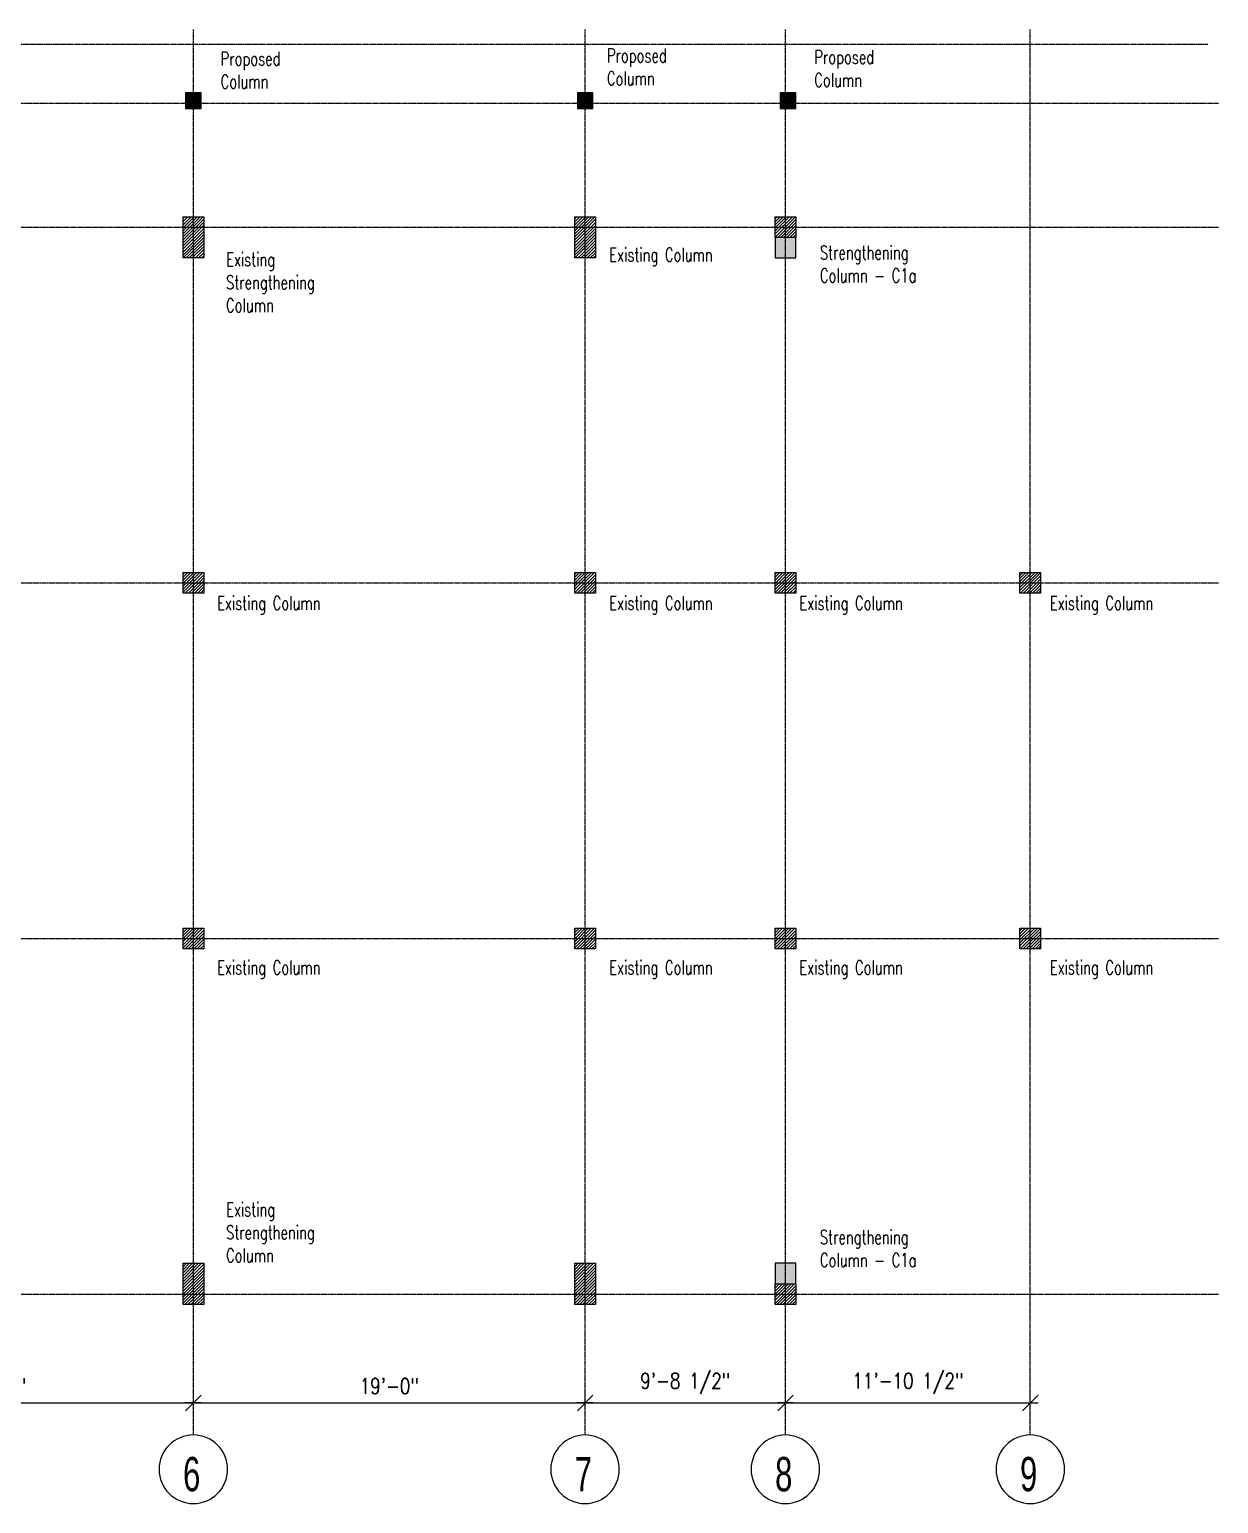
# Model space of a CAD drawing. Extents: x -95606 to 113309, y -42160 to -940.
# Drawn here: x -32035 to -31342, y -19394 to -18536 of the extents above; entities that cross this region are included whole.
import ezdxf
from ezdxf.enums import TextEntityAlignment as Align

# ---------------------------------------------------------------- set-up
doc = ezdxf.new("R2010")
doc.units = 0
doc.header["$LTSCALE"] = 0.02
doc.header["$MEASUREMENT"] = 0
doc.header["$PDMODE"] = 3
doc.header["$PDSIZE"] = -2
doc.linetypes.add('CENTER', pattern=[50.8, 31.75, -6.35, 6.35, -6.35])
doc.layers.get('0').update_dxf_attribs({"linetype": 'CONTINUOUS'})
doc.layers.get('DEFPOINTS').update_dxf_attribs({"linetype": 'CONTINUOUS'})
for name, color, linetype in [('A-2TEXT', 4, 'CONTINUOUS'), ('COL1', 5, 'CONTINUOUS'), ('COLUMN TEXT', 2, 'CONTINUOUS'), ('dimentions', 8, 'CONTINUOUS'), ('GRID', 8, 'CENTER')]:
    doc.layers.add(name, color=color, linetype=linetype)
doc.layers.add('COL HATCH', color=253, linetype='CONTINUOUS', lineweight=5)
doc.styles.add('ROMANS', font='romans.shx', dxfattribs={"width": 0.8})
doc.styles.add('STYLE2', font='arial.ttf', dxfattribs={"width": 0.8})
doc.styles.add('style5', font='romans.shx', dxfattribs={"width": 0.7, "height": 8})
doc.dimstyles.new('TK96', dxfattribs={"dimscale": 96, "dimtxt": 0.09375, "dimasz": 0.046875, "dimexe": 0.0625, "dimexo": 0.015625, "dimgap": 0.046875, "dimtad": 1, "dimzin": 11, "dimdsep": 46, "dimlunit": 4, "dimtxsty": 'ROMANS', "dimblk1": 'TK1', "dimblk2": 'TK1', "dimsah": 1, "dimcen": 0.09375, "dimclrd": 1, "dimclre": 1, "dimclrt": 2, "dimadec": 0, "dimazin": 0, "dimtfac": 1, "dimtofl": 0, "dimtmove": 0, "dimatfit": 3, "dimldrblk": 'TK1', "dimfxl": 1, "dimfrac": 2, "dimtolj": 1, "dimtzin": 9, "dimarcsym": 0})

# ---------------------------------------------------------------- blocks, each defined once
blk = doc.blocks.new('GRID')
at = {"color": 1, "linetype": 'Continuous'}
blk.add_circle((0, 0), 19.94, dxfattribs=at)
at = {"layer": 'A-2TEXT', "linetype": 'Continuous', "style": 'STYLE2', "width": 0.65}
blk.add_attdef('A', text='', height=19.94, rotation=359.97355, dxfattribs=at).set_placement((-0.98, -7.15), align=Align.CENTER)
blk = doc.blocks.new('TK1')
at = {"color": 4, "linetype": 'Continuous'}
blk.add_line((-1, -1), (1, 1), dxfattribs=at)
at = {"color": 1, "linetype": 'ByBlock'}
blk.add_line((-1, 0), (1, 0), dxfattribs=at)
blk = doc.blocks.new('*D905')
at = {"layer": 'DEFPOINTS', "color": 0, "lineweight": -2, "transparency": 16777216}
for p in [(-32168.15, -19335.4), (-31939.15, -19335.4), (-31939.15, -19335.4)]:
    blk.add_point(p, dxfattribs=at)
at = {"layer": 'dimentions', "color": 1, "linetype": 'Continuous', "lineweight": -2, "transparency": 16777216}
for p, q in [((-32168.15, -19333.9), (-32168.15, -19329.4)), ((-31939.15, -19333.9), (-31939.15, -19329.4)), ((-32163.65, -19335.4), (-31943.65, -19335.4))]:
    blk.add_line(p, q, dxfattribs=at)
at = {"layer": 'dimentions', "color": 1, "lineweight": -2, "transparency": 16777216, "xscale": 4.5, "yscale": 4.5, "zscale": 4.5, "rotation": 180}
blk.add_blockref('TK1', (-32168.15, -19335.4), dxfattribs=at)
at = {"layer": 'dimentions', "color": 1, "lineweight": -2, "transparency": 16777216, "xscale": 4.5, "yscale": 4.5, "zscale": 4.5}
blk.add_blockref('TK1', (-31939.15, -19335.4), dxfattribs=at)
at = {"layer": 'dimentions', "color": 2, "transparency": 16777216, "insert": (-32053.65, -19325.54), "char_height": 9, "attachment_point": 5, "style": 'ROMANS'}
blk.add_mtext('\\A1;19\'-1"', dxfattribs=at)
blk = doc.blocks.new('*D906')
at = {"layer": 'DEFPOINTS', "color": 0, "lineweight": -2, "transparency": 16777216}
for p in [(-31939.15, -19335.4), (-31711.15, -19335.4), (-31711.15, -19335.4)]:
    blk.add_point(p, dxfattribs=at)
at = {"layer": 'dimentions', "color": 1, "linetype": 'Continuous', "lineweight": -2, "transparency": 16777216}
for p, q in [((-31939.15, -19333.9), (-31939.15, -19329.4)), ((-31711.15, -19333.9), (-31711.15, -19329.4)), ((-31934.65, -19335.4), (-31715.65, -19335.4))]:
    blk.add_line(p, q, dxfattribs=at)
at = {"layer": 'dimentions', "color": 1, "lineweight": -2, "transparency": 16777216, "xscale": 4.5, "yscale": 4.5, "zscale": 4.5, "rotation": 180}
blk.add_blockref('TK1', (-31939.15, -19335.4), dxfattribs=at)
at = {"layer": 'dimentions', "color": 1, "lineweight": -2, "transparency": 16777216, "xscale": 4.5, "yscale": 4.5, "zscale": 4.5}
blk.add_blockref('TK1', (-31711.15, -19335.4), dxfattribs=at)
at = {"layer": 'dimentions', "color": 2, "transparency": 16777216, "insert": (-31825.15, -19325.54), "char_height": 9, "attachment_point": 5, "style": 'ROMANS'}
blk.add_mtext('\\A1;19\'-0"', dxfattribs=at)
blk = doc.blocks.new('*D907')
at = {"layer": 'DEFPOINTS', "color": 0, "lineweight": -2, "transparency": 16777216}
for p in [(-31711.15, -19335.4), (-31594.54, -19335.4), (-31594.54, -19335.4)]:
    blk.add_point(p, dxfattribs=at)
at = {"layer": 'dimentions', "color": 1, "linetype": 'Continuous', "lineweight": -2, "transparency": 16777216}
for p, q in [((-31711.15, -19333.9), (-31711.15, -19329.4)), ((-31594.54, -19333.9), (-31594.54, -19329.4)), ((-31706.65, -19335.4), (-31599.04, -19335.4))]:
    blk.add_line(p, q, dxfattribs=at)
at = {"layer": 'dimentions', "color": 1, "lineweight": -2, "transparency": 16777216, "xscale": 4.5, "yscale": 4.5, "zscale": 4.5, "rotation": 180}
blk.add_blockref('TK1', (-31711.15, -19335.4), dxfattribs=at)
at = {"layer": 'dimentions', "color": 1, "lineweight": -2, "transparency": 16777216, "xscale": 4.5, "yscale": 4.5, "zscale": 4.5}
blk.add_blockref('TK1', (-31594.54, -19335.4), dxfattribs=at)
at = {"layer": 'dimentions', "color": 2, "transparency": 16777216, "insert": (-31652.84, -19324.04), "char_height": 9, "attachment_point": 5, "style": 'ROMANS'}
blk.add_mtext('\\A1;9\'-8 1/2"', dxfattribs=at)
blk = doc.blocks.new('*D908')
at = {"layer": 'DEFPOINTS', "color": 0, "lineweight": -2, "transparency": 16777216}
for p in [(-31594.54, -19335.4), (-31451.99, -19335.4), (-31451.99, -19335.4)]:
    blk.add_point(p, dxfattribs=at)
at = {"layer": 'dimentions', "color": 1, "linetype": 'Continuous', "lineweight": -2, "transparency": 16777216}
for p, q in [((-31594.54, -19333.9), (-31594.54, -19329.4)), ((-31451.99, -19333.9), (-31451.99, -19329.4)), ((-31590.04, -19335.4), (-31456.49, -19335.4))]:
    blk.add_line(p, q, dxfattribs=at)
at = {"layer": 'dimentions', "color": 1, "lineweight": -2, "transparency": 16777216, "xscale": 4.5, "yscale": 4.5, "zscale": 4.5, "rotation": 180}
blk.add_blockref('TK1', (-31594.54, -19335.4), dxfattribs=at)
at = {"layer": 'dimentions', "color": 1, "lineweight": -2, "transparency": 16777216, "xscale": 4.5, "yscale": 4.5, "zscale": 4.5}
blk.add_blockref('TK1', (-31451.99, -19335.4), dxfattribs=at)
at = {"layer": 'dimentions', "color": 2, "transparency": 16777216, "insert": (-31523.27, -19324.04), "char_height": 9, "attachment_point": 5, "style": 'ROMANS'}
blk.add_mtext('\\A1;11\'-10 1/2"', dxfattribs=at)

msp = doc.modelspace()

# ---------------------------------------------------------------- hatches: boundary and pattern name
at = {"layer": 'COL HATCH'}
for points in [[(-31943.646, -18582.141), (-31934.646, -18582.141), (-31934.646, -18573.141), (-31943.646, -18573.141)], [(-31943.646, -18582.141), (-31934.646, -18582.141), (-31934.646, -18573.141), (-31943.646, -18573.141)], [(-31715.646, -18582.141), (-31706.646, -18582.141), (-31706.646, -18573.141), (-31715.646, -18573.141)], [(-31715.646, -18582.141), (-31706.646, -18582.141), (-31706.646, -18573.141), (-31715.646, -18573.141)], [(-31597.543, -18582.141), (-31588.543, -18582.141), (-31588.543, -18573.141), (-31597.543, -18573.141)], [(-31597.543, -18582.141), (-31588.543, -18582.141), (-31588.543, -18573.141), (-31597.543, -18573.141)]]:
    msp.add_hatch(color=256, dxfattribs=at).paths.add_polyline_path(points)
at = {"layer": 'COL HATCH', "lineweight": -2}
h = msp.add_hatch(dxfattribs=at)
h.set_pattern_fill('ANSI31', color=253, scale=10)
h.paths.add_polyline_path([(-31945.146, -18645.141), (-31933.146, -18645.141), (-31933.146, -18669.141), (-31945.146, -18669.141)])
h = msp.add_hatch(dxfattribs=at)
h.set_pattern_fill('ANSI31', color=253, scale=10)
h.paths.add_polyline_path([(-31717.146, -18645.141), (-31705.146, -18645.141), (-31705.146, -18669.141), (-31717.146, -18669.141)])
h = msp.add_hatch(dxfattribs=at)
h.set_pattern_fill('ANSI31', color=253, scale=10)
h.paths.add_polyline_path([(-31600.543, -18645.141), (-31588.543, -18645.141), (-31588.543, -18657.141), (-31600.543, -18657.141)])
at = {"layer": 'COL HATCH'}
h = msp.add_hatch(color=254, dxfattribs=at)
h.dxf.hatch_style = 1
h.set_gradient(color1=(192, 192, 192), color2=(192, 192, 192), tint=1)
h.paths.add_polyline_path([(-31600.543, -18657.141), (-31600.543, -18669.141), (-31588.543, -18669.141), (-31588.543, -18657.141)])
at = {"layer": 'COL HATCH', "lineweight": -2}
h = msp.add_hatch(dxfattribs=at)
h.set_pattern_fill('ANSI31', color=253, scale=10)
h.paths.add_polyline_path([(-31945.146, -18852.141), (-31933.146, -18852.141), (-31933.146, -18864.141), (-31945.146, -18864.141)])
h = msp.add_hatch(dxfattribs=at)
h.set_pattern_fill('ANSI31', color=253, scale=10)
h.paths.add_polyline_path([(-31717.146, -18852.141), (-31705.146, -18852.141), (-31705.146, -18864.141), (-31717.146, -18864.141)])
h = msp.add_hatch(dxfattribs=at)
h.set_pattern_fill('ANSI31', color=253, scale=10)
h.paths.add_polyline_path([(-31600.543, -18852.141), (-31588.543, -18852.141), (-31588.543, -18864.141), (-31600.543, -18864.141)])
h = msp.add_hatch(dxfattribs=at)
h.set_pattern_fill('ANSI31', color=253, scale=10)
h.paths.add_polyline_path([(-31457.993, -18852.141), (-31445.993, -18852.141), (-31445.993, -18864.141), (-31457.993, -18864.141)])
h = msp.add_hatch(dxfattribs=at)
h.set_pattern_fill('ANSI31', color=253, scale=10)
h.paths.add_polyline_path([(-31945.146, -19059.141), (-31933.146, -19059.141), (-31933.146, -19071.141), (-31945.146, -19071.141)])
h = msp.add_hatch(dxfattribs=at)
h.set_pattern_fill('ANSI31', color=253, scale=10)
h.paths.add_polyline_path([(-31717.146, -19059.141), (-31705.146, -19059.141), (-31705.146, -19071.141), (-31717.146, -19071.141)])
h = msp.add_hatch(dxfattribs=at)
h.set_pattern_fill('ANSI31', color=253, scale=10)
h.paths.add_polyline_path([(-31600.543, -19059.141), (-31588.543, -19059.141), (-31588.543, -19071.141), (-31600.543, -19071.141)])
h = msp.add_hatch(dxfattribs=at)
h.set_pattern_fill('ANSI31', color=253, scale=10)
h.paths.add_polyline_path([(-31457.993, -19059.141), (-31445.993, -19059.141), (-31445.993, -19071.141), (-31457.993, -19071.141)])
h = msp.add_hatch(dxfattribs=at)
h.set_pattern_fill('ANSI31', color=253, scale=10)
h.paths.add_polyline_path([(-31945.146, -19254.141), (-31933.146, -19254.141), (-31933.146, -19278.141), (-31945.146, -19278.141)])
h = msp.add_hatch(dxfattribs=at)
h.set_pattern_fill('ANSI31', color=253, scale=10)
h.paths.add_polyline_path([(-31717.146, -19254.141), (-31705.146, -19254.141), (-31705.146, -19278.141), (-31717.146, -19278.141)])
at = {"layer": 'COL HATCH'}
h = msp.add_hatch(color=254, dxfattribs=at)
h.dxf.hatch_style = 1
h.set_gradient(color1=(192, 192, 192), color2=(192, 192, 192), tint=1)
h.paths.add_polyline_path([(-31600.543, -19254.141), (-31600.543, -19266.141), (-31588.543, -19266.141), (-31588.543, -19254.141)])
at = {"layer": 'COL HATCH', "lineweight": -2}
h = msp.add_hatch(dxfattribs=at)
h.set_pattern_fill('ANSI31', color=253, scale=10)
h.paths.add_polyline_path([(-31600.543, -19266.141), (-31588.543, -19266.141), (-31588.543, -19278.141), (-31600.543, -19278.141)])

# ---------------------------------------------------------------- linework, layer by layer
at = {"layer": 'COL1'}
for points in [[(-31943.646, -18582.141), (-31934.646, -18582.141), (-31934.646, -18573.141), (-31943.646, -18573.141)], [(-31715.646, -18582.141), (-31706.646, -18582.141), (-31706.646, -18573.141), (-31715.646, -18573.141)], [(-31597.543, -18582.141), (-31588.543, -18582.141), (-31588.543, -18573.141), (-31597.543, -18573.141)], [(-31945.146, -18645.141), (-31933.146, -18645.141), (-31933.146, -18669.141), (-31945.146, -18669.141)], [(-31717.146, -18645.141), (-31705.146, -18645.141), (-31705.146, -18669.141), (-31717.146, -18669.141)], [(-31600.543, -18645.141), (-31588.543, -18645.141), (-31588.543, -18657.141), (-31600.543, -18657.141)], [(-31945.146, -18852.141), (-31933.146, -18852.141), (-31933.146, -18864.141), (-31945.146, -18864.141)], [(-31717.146, -18852.141), (-31705.146, -18852.141), (-31705.146, -18864.141), (-31717.146, -18864.141)], [(-31600.543, -18852.141), (-31588.543, -18852.141), (-31588.543, -18864.141), (-31600.543, -18864.141)], [(-31457.993, -18852.141), (-31445.993, -18852.141), (-31445.993, -18864.141), (-31457.993, -18864.141)], [(-31945.146, -19059.141), (-31933.146, -19059.141), (-31933.146, -19071.141), (-31945.146, -19071.141)], [(-31717.146, -19059.141), (-31705.146, -19059.141), (-31705.146, -19071.141), (-31717.146, -19071.141)], [(-31600.543, -19059.141), (-31588.543, -19059.141), (-31588.543, -19071.141), (-31600.543, -19071.141)], [(-31457.993, -19059.141), (-31445.993, -19059.141), (-31445.993, -19071.141), (-31457.993, -19071.141)], [(-31945.146, -19254.141), (-31933.146, -19254.141), (-31933.146, -19278.141), (-31945.146, -19278.141)], [(-31717.146, -19254.141), (-31705.146, -19254.141), (-31705.146, -19278.141), (-31717.146, -19278.141)], [(-31600.543, -19266.141), (-31588.543, -19266.141), (-31588.543, -19278.141), (-31600.543, -19278.141)]]:
    msp.add_lwpolyline(points, close=True, dxfattribs=at)
for points in [[(-31600.543, -18657.141), (-31600.543, -18669.141), (-31588.543, -18669.141), (-31588.543, -18657.141), (-31600.543, -18657.141)], [(-31600.543, -19254.141), (-31600.543, -19266.141), (-31588.543, -19266.141), (-31588.543, -19254.141), (-31600.543, -19254.141)]]:
    msp.add_lwpolyline(points, dxfattribs=at)
at = {"layer": 'GRID'}
for p, q in [((-31939.146, -19354.014), (-31939.146, -18536.185)), ((-31711.146, -19354.014), (-31711.146, -18536.185)), ((-31594.543, -19354.014), (-31594.543, -18536.185)), ((-31451.993, -19354.014), (-31451.993, -18536.185)), ((-33071.681, -18544.641), (-31348.425, -18544.641)), ((-33106.502, -18579.141), (-31342.425, -18579.141)), ((-33106.518, -18651.141), (-31342.425, -18651.141)), ((-33106.518, -18858.141), (-31342.425, -18858.141)), ((-33106.518, -19065.141), (-31342.425, -19065.141)), ((-33106.518, -19272.141), (-31342.425, -19272.141))]:
    msp.add_line(p, q, dxfattribs=at)

# ---------------------------------------------------------------- block references
ref = msp.add_blockref('GRID', (-31939.146, -19373.959), dxfattribs=dict(at, xscale=-1, rotation=180))
ref.add_attrib('A', '6', dxfattribs={"layer": 'A-2TEXT', "linetype": 'Continuous', "height": 19.945, "rotation": 0.026452, "style": 'STYLE2', "width": 0.65}).set_placement((-31940.115, -19386.756), align=Align.CENTER)
ref = msp.add_blockref('GRID', (-31711.146, -19373.959), dxfattribs=dict(at, xscale=-1, rotation=180))
ref.add_attrib('A', '7', dxfattribs={"layer": 'A-2TEXT', "linetype": 'Continuous', "height": 19.945, "rotation": 0.026452, "style": 'STYLE2', "width": 0.65}).set_placement((-31712.115, -19386.756), align=Align.CENTER)
ref = msp.add_blockref('GRID', (-31594.543, -19373.959), dxfattribs=dict(at, xscale=-1, rotation=180))
ref.add_attrib('A', '8', dxfattribs={"layer": 'A-2TEXT', "linetype": 'Continuous', "height": 19.945, "rotation": 0.026452, "style": 'STYLE2', "width": 0.65}).set_placement((-31595.511, -19386.756), align=Align.CENTER)
ref = msp.add_blockref('GRID', (-31451.993, -19373.959), dxfattribs=dict(at, xscale=-1, rotation=180))
ref.add_attrib('A', '9', dxfattribs={"layer": 'A-2TEXT', "linetype": 'Continuous', "height": 19.945, "rotation": 0.026452, "style": 'STYLE2', "width": 0.65}).set_placement((-31452.961, -19386.756), align=Align.CENTER)

# ---------------------------------------------------------------- texts
at = {"layer": 'COLUMN TEXT', "color": 4, "char_height": 8, "attachment_point": 1, "style": 'style5'}
for s, insert, width in [('Proposed Column', (-31923.269, -18549.157), 15.38371), ('Proposed Column', (-31698.414, -18547.338), 15.38371), ('Proposed Column', (-31577.718, -18548.239), 15.38371), ('Existing Column ', (-31697.083, -18663.236), 60.31503), ('Strengthening Column - C1a', (-31574.45, -18661.988), 81.88033), ('Existing Strengthening Column', (-31920.119, -18665.988), 15.38371), ('Existing Column ', (-31925.376, -18865.941), 60.31503), ('Existing Column ', (-31697.083, -18865.941), 60.31503), ('Existing Column ', (-31586.422, -18865.941), 60.31503), ('Existing Column ', (-31440.673, -18865.941), 60.31503), ('Existing Column ', (-31925.376, -19077.995), 60.31503), ('Existing Column ', (-31697.083, -19077.995), 60.31503), ('Existing Column ', (-31586.422, -19077.995), 60.31503), ('Existing Column ', (-31440.673, -19077.995), 60.31503), ('Existing Strengthening Column', (-31920.119, -19218.827), 15.38371), ('Strengthening Column - C1a', (-31574.45, -19234.929), 81.88033)]:
    msp.add_mtext(s, dxfattribs=dict(at, insert=insert, width=width))

# ---------------------------------------------------------------- dimensions: what is measured, and where the dimension line sits
at = {"layer": 'dimentions'}
for base, p1, p2, picture, middle in [((-31594.543, -19335.402), (-31711.146, -19335.402), (-31594.543, -19335.402), '*D907', (-31652.845, -19324.044)), ((-31451.993, -19335.402), (-31594.543, -19335.402), (-31451.993, -19335.402), '*D908', (-31523.268, -19324.044)), ((-31939.146, -19335.402), (-32168.146, -19335.402), (-31939.146, -19335.402), '*D905', (-32053.646, -19325.544)), ((-31711.146, -19335.402), (-31939.146, -19335.402), (-31711.146, -19335.402), '*D906', (-31825.146, -19325.544))]:
    dim = msp.add_linear_dim(base=base, p1=p1, p2=p2, dimstyle='TK96', override={"dimfxl": 2}, dxfattribs=at)
    dim.commit()
    dim.dimension.update_dxf_attribs({"geometry": picture, "text_midpoint": middle})

doc.saveas('drawing.dxf')
